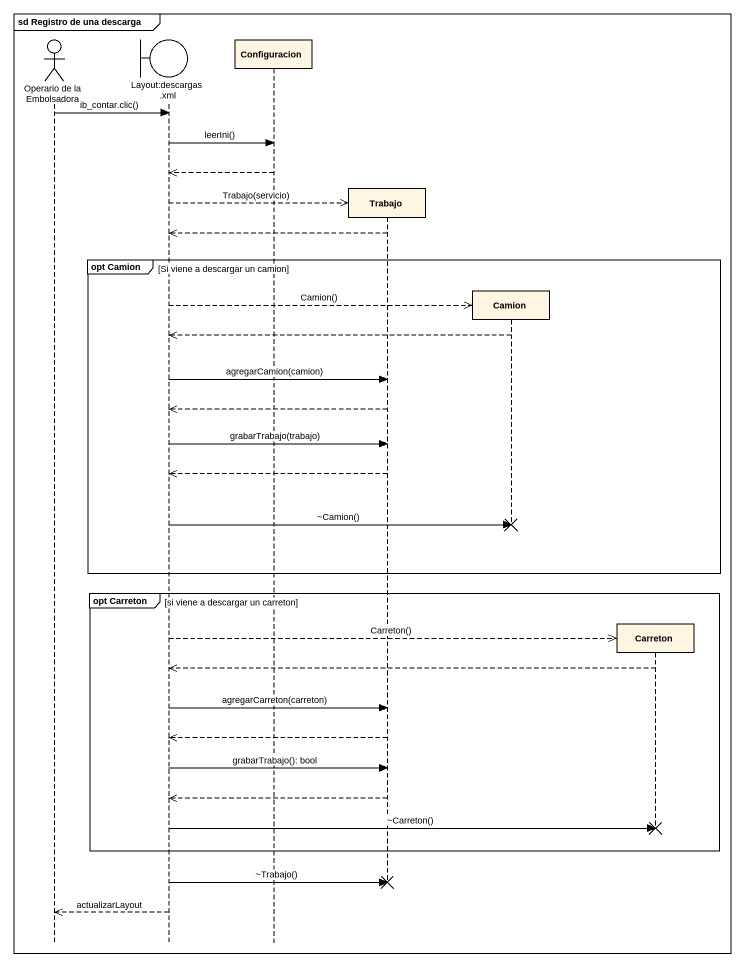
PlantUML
@startuml
mainframe sd Registro de una descarga
hide footbox
actor "Operario de la Embolsadora" as Operario_de_la_Embolsadora
boundary "Layout:descargas.xml" as Layout_descargas_xml
participant Configuracion
participant Trabajo
participant Camion
participant Carreton

Operario_de_la_Embolsadora -> Layout_descargas_xml : ib_contar.clic()
Layout_descargas_xml -> Configuracion : leerIni()
Configuracion -->> Layout_descargas_xml
Layout_descargas_xml -->> Trabajo ** : Trabajo(servicio)
Trabajo -->> Layout_descargas_xml
group opt Camion [Si viene a descargar un camion]
  Layout_descargas_xml -->> Camion ** : Camion()
  Camion -->> Layout_descargas_xml
  Layout_descargas_xml -> Trabajo : agregarCamion(camion)
  Trabajo -->> Layout_descargas_xml
  Layout_descargas_xml -> Trabajo : grabarTrabajo(trabajo)
  Trabajo -->> Layout_descargas_xml
  Layout_descargas_xml -> Camion !! : ~Camion()
end
group opt Carreton [si viene a descargar un carreton]
  Layout_descargas_xml -->> Carreton ** : Carreton()
  Carreton -->> Layout_descargas_xml
  Layout_descargas_xml -> Trabajo : agregarCarreton(carreton)
  Trabajo -->> Layout_descargas_xml
  Layout_descargas_xml -> Trabajo : grabarTrabajo(): bool
  Trabajo -->> Layout_descargas_xml
  Layout_descargas_xml -> Carreton !! : ~Carreton()
end
Layout_descargas_xml -> Trabajo !! : ~Trabajo()
Layout_descargas_xml -->> Operario_de_la_Embolsadora : actualizarLayout
@enduml
